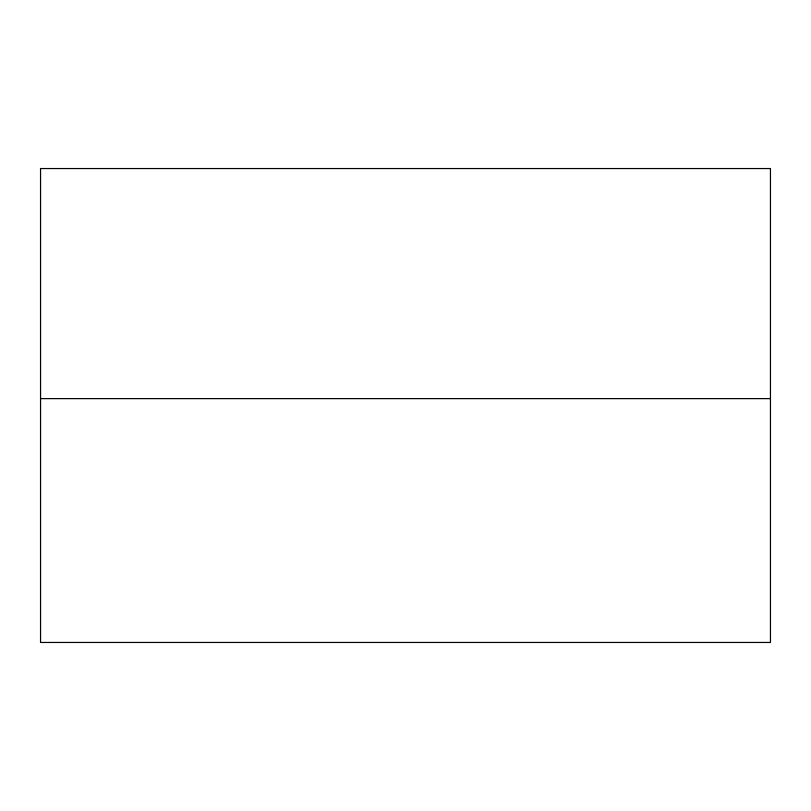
<?xml version="1.0" encoding="UTF-8"?>
<svg xmlns="http://www.w3.org/2000/svg" width="811" height="811" viewBox="0 0 811 811"><rect width="100%" height="100%" fill="white"/><g stroke="black" fill="none" stroke-linecap="round" stroke-linejoin="round"><path stroke-width="1.22" d="M40.55 398.617L770.45 398.617M770.45 168.546L40.55 168.546L40.55 642.454L770.45 642.454L770.45 168.546"/></g></svg>
